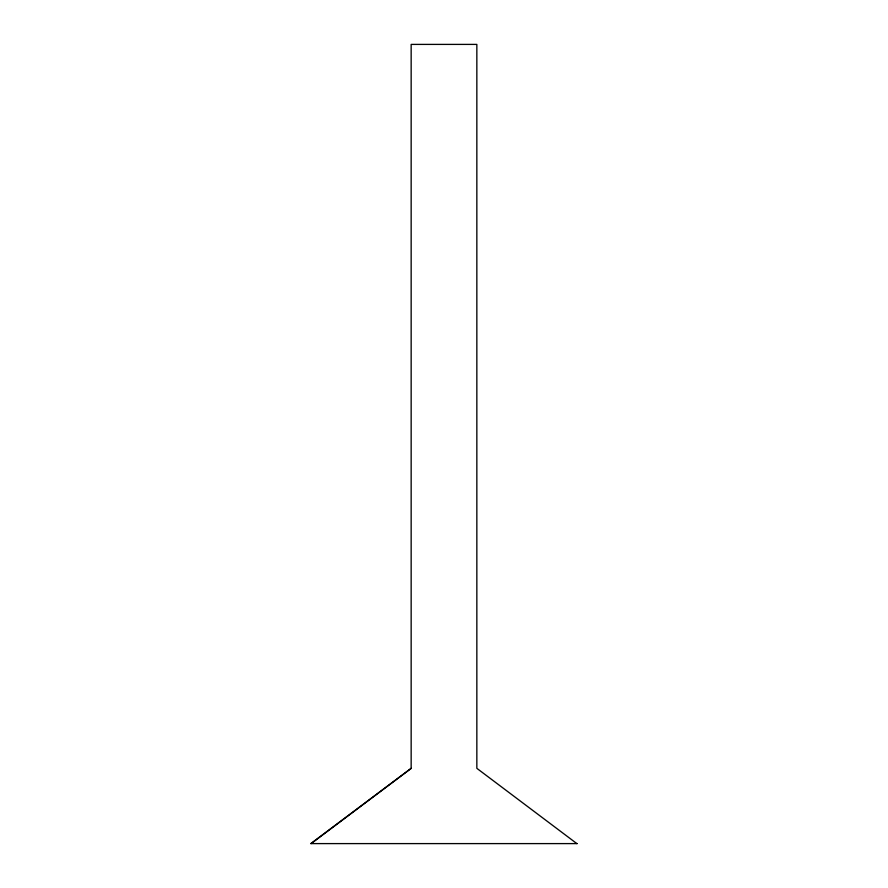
<?xml version="1.0" encoding="UTF-8"?>
<svg xmlns="http://www.w3.org/2000/svg" width="888" height="888" viewBox="0 0 888 888"><rect width="100%" height="100%" fill="white"/><g stroke="black" fill="none" stroke-linecap="round" stroke-linejoin="round"><path stroke-width="1.33" d="M311.144 843.6L411.155 768.398L411.155 44.4L476.845 44.4L476.845 768.331L576.856 843.6M411.155 768.331L310.8 843.6L577.2 843.6"/></g></svg>
